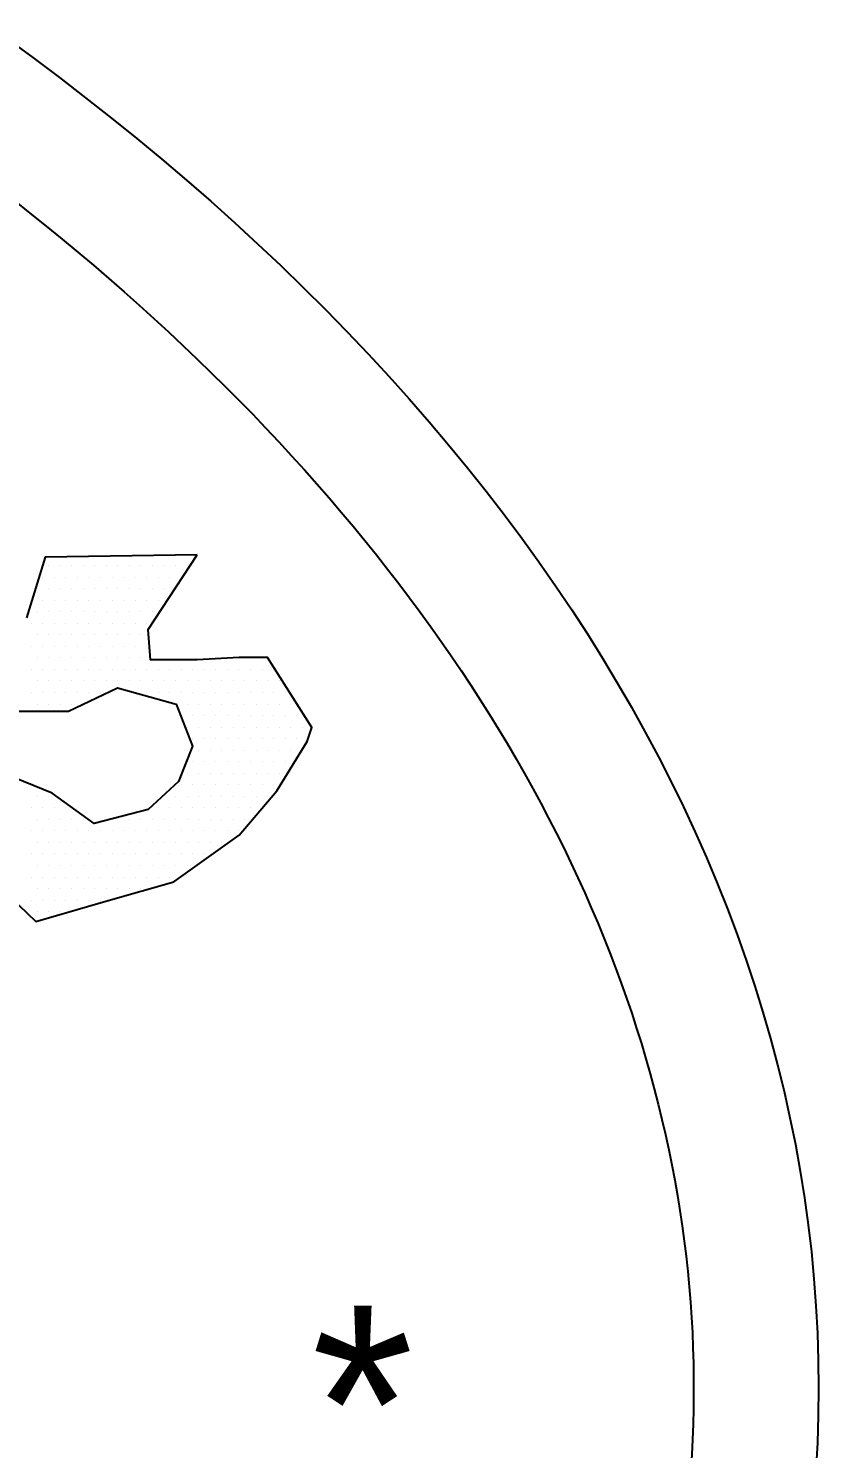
# Model space of a CAD drawing. Extents: x 208781 to 210549, y 749110 to 750610.
# Drawn here: x 209207.7 to 209223.75, y 750502.39 to 750531.26 of the extents above; entities that cross this region are included whole.
import ezdxf

# ---------------------------------------------------------------- set-up
doc = ezdxf.new("R2010")
doc.units = 0
doc.layers.add('_view', color=7, linetype='Continuous')
doc.styles.add('TRHEBTXT', font='HEBTXT.SHX')

msp = doc.modelspace()

# ---------------------------------------------------------------- linework, layer by layer
at = {"layer": '_view'}
for p, q in [((209208.107, 750520.336), (209208.107, 750520.336)), ((209208.341, 750520.336), (209208.341, 750520.336)), ((209208.575, 750520.336), (209208.575, 750520.336)), ((209208.81, 750520.336), (209208.81, 750520.336)), ((209209.044, 750520.336), (209209.044, 750520.336)), ((209209.279, 750520.336), (209209.279, 750520.336)), ((209209.513, 750520.336), (209209.513, 750520.336)), ((209209.747, 750520.336), (209209.747, 750520.336)), ((209209.982, 750520.336), (209209.982, 750520.336)), ((209210.216, 750520.336), (209210.216, 750520.336)), ((209210.45, 750520.336), (209210.45, 750520.336)), ((209210.685, 750520.336), (209210.685, 750520.336)), ((209210.919, 750520.336), (209210.919, 750520.336)), ((209207.99, 750520.101), (209207.99, 750520.101)), ((209208.224, 750520.101), (209208.224, 750520.101)), ((209208.458, 750520.101), (209208.458, 750520.101)), ((209208.693, 750520.101), (209208.693, 750520.101)), ((209208.927, 750520.101), (209208.927, 750520.101)), ((209209.161, 750520.101), (209209.161, 750520.101)), ((209209.396, 750520.101), (209209.396, 750520.101)), ((209209.63, 750520.101), (209209.63, 750520.101)), ((209209.865, 750520.101), (209209.865, 750520.101)), ((209210.099, 750520.101), (209210.099, 750520.101)), ((209210.333, 750520.101), (209210.333, 750520.101)), ((209210.568, 750520.101), (209210.568, 750520.101)), ((209210.802, 750520.101), (209210.802, 750520.101)), ((209207.872, 750519.867), (209207.872, 750519.867)), ((209208.107, 750519.867), (209208.107, 750519.867)), ((209208.341, 750519.867), (209208.341, 750519.867)), ((209208.575, 750519.867), (209208.575, 750519.867)), ((209208.81, 750519.867), (209208.81, 750519.867)), ((209209.044, 750519.867), (209209.044, 750519.867)), ((209209.279, 750519.867), (209209.279, 750519.867)), ((209209.513, 750519.867), (209209.513, 750519.867)), ((209209.747, 750519.867), (209209.747, 750519.867)), ((209209.982, 750519.867), (209209.982, 750519.867)), ((209210.216, 750519.867), (209210.216, 750519.867)), ((209210.45, 750519.867), (209210.45, 750519.867)), ((209207.99, 750519.632), (209207.99, 750519.632)), ((209208.224, 750519.632), (209208.224, 750519.632)), ((209208.458, 750519.632), (209208.458, 750519.632)), ((209208.693, 750519.632), (209208.693, 750519.632)), ((209208.927, 750519.632), (209208.927, 750519.632)), ((209209.161, 750519.632), (209209.161, 750519.632)), ((209209.396, 750519.632), (209209.396, 750519.632)), ((209209.63, 750519.632), (209209.63, 750519.632)), ((209209.865, 750519.632), (209209.865, 750519.632)), ((209210.099, 750519.632), (209210.099, 750519.632)), ((209210.333, 750519.632), (209210.333, 750519.632)), ((209207.755, 750519.164), (209207.755, 750519.164)), ((209207.872, 750519.398), (209207.872, 750519.398)), ((209207.99, 750519.164), (209207.99, 750519.164)), ((209208.107, 750519.398), (209208.107, 750519.398)), ((209208.224, 750519.164), (209208.224, 750519.164)), ((209208.341, 750519.398), (209208.341, 750519.398)), ((209208.458, 750519.164), (209208.458, 750519.164)), ((209208.575, 750519.398), (209208.575, 750519.398)), ((209208.693, 750519.164), (209208.693, 750519.164)), ((209208.81, 750519.398), (209208.81, 750519.398)), ((209208.927, 750519.164), (209208.927, 750519.164)), ((209209.044, 750519.398), (209209.044, 750519.398)), ((209209.161, 750519.164), (209209.161, 750519.164)), ((209209.279, 750519.398), (209209.279, 750519.398)), ((209209.396, 750519.164), (209209.396, 750519.164)), ((209209.513, 750519.398), (209209.513, 750519.398)), ((209209.63, 750519.164), (209209.63, 750519.164)), ((209209.747, 750519.398), (209209.747, 750519.398)), ((209209.865, 750519.164), (209209.865, 750519.164)), ((209209.982, 750519.398), (209209.982, 750519.398)), ((209210.099, 750519.164), (209210.099, 750519.164)), ((209210.216, 750519.398), (209210.216, 750519.398)), ((209207.872, 750518.929), (209207.872, 750518.929)), ((209208.107, 750518.929), (209208.107, 750518.929)), ((209208.341, 750518.929), (209208.341, 750518.929)), ((209208.575, 750518.929), (209208.575, 750518.929)), ((209208.81, 750518.929), (209208.81, 750518.929)), ((209209.044, 750518.929), (209209.044, 750518.929)), ((209209.279, 750518.929), (209209.279, 750518.929)), ((209209.513, 750518.929), (209209.513, 750518.929)), ((209209.747, 750518.929), (209209.747, 750518.929)), ((209209.982, 750518.929), (209209.982, 750518.929)), ((209207.755, 750518.695), (209207.755, 750518.695)), ((209207.99, 750518.695), (209207.99, 750518.695)), ((209208.224, 750518.695), (209208.224, 750518.695)), ((209208.458, 750518.695), (209208.458, 750518.695)), ((209208.693, 750518.695), (209208.693, 750518.695)), ((209208.927, 750518.695), (209208.927, 750518.695)), ((209209.161, 750518.695), (209209.161, 750518.695)), ((209209.396, 750518.695), (209209.396, 750518.695)), ((209209.63, 750518.695), (209209.63, 750518.695)), ((209209.865, 750518.695), (209209.865, 750518.695)), ((209210.099, 750518.695), (209210.099, 750518.695)), ((209207.872, 750518.461), (209207.872, 750518.461)), ((209208.107, 750518.461), (209208.107, 750518.461)), ((209208.341, 750518.461), (209208.341, 750518.461)), ((209208.575, 750518.461), (209208.575, 750518.461)), ((209208.81, 750518.461), (209208.81, 750518.461)), ((209209.044, 750518.461), (209209.044, 750518.461)), ((209209.279, 750518.461), (209209.279, 750518.461)), ((209209.513, 750518.461), (209209.513, 750518.461)), ((209209.747, 750518.461), (209209.747, 750518.461)), ((209209.982, 750518.461), (209209.982, 750518.461)), ((209211.857, 750518.461), (209211.857, 750518.461)), ((209212.091, 750518.461), (209212.091, 750518.461)), ((209212.325, 750518.461), (209212.325, 750518.461)), ((209207.755, 750518.226), (209207.755, 750518.226)), ((209207.872, 750517.992), (209207.872, 750517.992)), ((209207.99, 750518.226), (209207.99, 750518.226)), ((209208.107, 750517.992), (209208.107, 750517.992)), ((209208.224, 750518.226), (209208.224, 750518.226)), ((209208.341, 750517.992), (209208.341, 750517.992)), ((209208.458, 750518.226), (209208.458, 750518.226)), ((209208.575, 750517.992), (209208.575, 750517.992)), ((209208.693, 750518.226), (209208.693, 750518.226)), ((209208.81, 750517.992), (209208.81, 750517.992)), ((209208.927, 750518.226), (209208.927, 750518.226)), ((209209.044, 750517.992), (209209.044, 750517.992)), ((209209.161, 750518.226), (209209.161, 750518.226)), ((209209.279, 750517.992), (209209.279, 750517.992)), ((209209.396, 750518.226), (209209.396, 750518.226)), ((209209.513, 750517.992), (209209.513, 750517.992)), ((209209.63, 750518.226), (209209.63, 750518.226)), ((209209.747, 750517.992), (209209.747, 750517.992)), ((209209.865, 750518.226), (209209.865, 750518.226)), ((209209.982, 750517.992), (209209.982, 750517.992)), ((209210.099, 750518.226), (209210.099, 750518.226)), ((209210.216, 750517.992), (209210.216, 750517.992)), ((209210.333, 750518.226), (209210.333, 750518.226)), ((209210.45, 750517.992), (209210.45, 750517.992)), ((209210.568, 750518.226), (209210.568, 750518.226)), ((209210.685, 750517.992), (209210.685, 750517.992)), ((209210.802, 750518.226), (209210.802, 750518.226)), ((209210.919, 750517.992), (209210.919, 750517.992)), ((209211.036, 750518.226), (209211.036, 750518.226)), ((209211.154, 750517.992), (209211.154, 750517.992)), ((209211.271, 750518.226), (209211.271, 750518.226)), ((209211.388, 750517.992), (209211.388, 750517.992)), ((209211.505, 750518.226), (209211.505, 750518.226)), ((209211.622, 750517.992), (209211.622, 750517.992)), ((209211.74, 750518.226), (209211.74, 750518.226)), ((209211.857, 750517.992), (209211.857, 750517.992)), ((209211.974, 750518.226), (209211.974, 750518.226)), ((209212.091, 750517.992), (209212.091, 750517.992)), ((209212.208, 750518.226), (209212.208, 750518.226)), ((209212.325, 750517.992), (209212.325, 750517.992)), ((209212.443, 750518.226), (209212.443, 750518.226)), ((209212.56, 750517.992), (209212.56, 750517.992)), ((209212.677, 750518.226), (209212.677, 750518.226)), ((209212.794, 750517.992), (209212.794, 750517.992)), ((209207.755, 750517.757), (209207.755, 750517.757)), ((209207.99, 750517.757), (209207.99, 750517.757)), ((209208.224, 750517.757), (209208.224, 750517.757)), ((209208.458, 750517.757), (209208.458, 750517.757)), ((209208.693, 750517.757), (209208.693, 750517.757)), ((209208.927, 750517.757), (209208.927, 750517.757)), ((209209.161, 750517.757), (209209.161, 750517.757)), ((209209.865, 750517.757), (209209.865, 750517.757)), ((209210.099, 750517.757), (209210.099, 750517.757)), ((209210.333, 750517.757), (209210.333, 750517.757)), ((209210.568, 750517.757), (209210.568, 750517.757)), ((209210.802, 750517.757), (209210.802, 750517.757)), ((209211.036, 750517.757), (209211.036, 750517.757)), ((209211.271, 750517.757), (209211.271, 750517.757)), ((209211.505, 750517.757), (209211.505, 750517.757)), ((209211.74, 750517.757), (209211.74, 750517.757)), ((209211.974, 750517.757), (209211.974, 750517.757)), ((209212.208, 750517.757), (209212.208, 750517.757)), ((209212.443, 750517.757), (209212.443, 750517.757)), ((209212.677, 750517.757), (209212.677, 750517.757)), ((209212.911, 750517.757), (209212.911, 750517.757)), ((209207.872, 750517.523), (209207.872, 750517.523)), ((209208.107, 750517.523), (209208.107, 750517.523)), ((209208.341, 750517.523), (209208.341, 750517.523)), ((209208.575, 750517.523), (209208.575, 750517.523)), ((209208.81, 750517.523), (209208.81, 750517.523)), ((209210.685, 750517.523), (209210.685, 750517.523)), ((209210.919, 750517.523), (209210.919, 750517.523)), ((209211.154, 750517.523), (209211.154, 750517.523)), ((209211.388, 750517.523), (209211.388, 750517.523)), ((209211.622, 750517.523), (209211.622, 750517.523)), ((209211.857, 750517.523), (209211.857, 750517.523)), ((209212.091, 750517.523), (209212.091, 750517.523)), ((209212.325, 750517.523), (209212.325, 750517.523)), ((209212.56, 750517.523), (209212.56, 750517.523)), ((209212.794, 750517.523), (209212.794, 750517.523)), ((209213.029, 750517.523), (209213.029, 750517.523)), ((209210.802, 750517.289), (209210.802, 750517.289)), ((209211.036, 750517.289), (209211.036, 750517.289)), ((209211.271, 750517.289), (209211.271, 750517.289)), ((209211.505, 750517.289), (209211.505, 750517.289)), ((209211.74, 750517.289), (209211.74, 750517.289)), ((209211.974, 750517.289), (209211.974, 750517.289)), ((209212.208, 750517.289), (209212.208, 750517.289)), ((209212.443, 750517.289), (209212.443, 750517.289)), ((209212.677, 750517.289), (209212.677, 750517.289)), ((209212.911, 750517.289), (209212.911, 750517.289)), ((209213.146, 750517.289), (209213.146, 750517.289)), ((209210.919, 750517.054), (209210.919, 750517.054)), ((209211.036, 750516.82), (209211.036, 750516.82)), ((209211.154, 750517.054), (209211.154, 750517.054)), ((209211.271, 750516.82), (209211.271, 750516.82)), ((209211.388, 750517.054), (209211.388, 750517.054)), ((209211.505, 750516.82), (209211.505, 750516.82)), ((209211.622, 750517.054), (209211.622, 750517.054)), ((209211.74, 750516.82), (209211.74, 750516.82)), ((209211.857, 750517.054), (209211.857, 750517.054)), ((209211.974, 750516.82), (209211.974, 750516.82)), ((209212.091, 750517.054), (209212.091, 750517.054)), ((209212.208, 750516.82), (209212.208, 750516.82)), ((209212.325, 750517.054), (209212.325, 750517.054)), ((209212.443, 750516.82), (209212.443, 750516.82)), ((209212.56, 750517.054), (209212.56, 750517.054)), ((209212.677, 750516.82), (209212.677, 750516.82)), ((209212.794, 750517.054), (209212.794, 750517.054)), ((209212.911, 750516.82), (209212.911, 750516.82)), ((209213.029, 750517.054), (209213.029, 750517.054)), ((209213.146, 750516.82), (209213.146, 750516.82)), ((209213.263, 750517.054), (209213.263, 750517.054)), ((209213.38, 750516.82), (209213.38, 750516.82)), ((209211.154, 750516.586), (209211.154, 750516.586)), ((209211.388, 750516.586), (209211.388, 750516.586)), ((209211.622, 750516.586), (209211.622, 750516.586)), ((209211.857, 750516.586), (209211.857, 750516.586)), ((209212.091, 750516.586), (209212.091, 750516.586)), ((209212.325, 750516.586), (209212.325, 750516.586)), ((209212.56, 750516.586), (209212.56, 750516.586)), ((209212.794, 750516.586), (209212.794, 750516.586)), ((209213.029, 750516.586), (209213.029, 750516.586)), ((209211.036, 750516.351), (209211.036, 750516.351)), ((209211.271, 750516.351), (209211.271, 750516.351)), ((209211.505, 750516.351), (209211.505, 750516.351)), ((209211.74, 750516.351), (209211.74, 750516.351)), ((209211.974, 750516.351), (209211.974, 750516.351)), ((209212.208, 750516.351), (209212.208, 750516.351)), ((209212.443, 750516.351), (209212.443, 750516.351)), ((209212.677, 750516.351), (209212.677, 750516.351)), ((209212.911, 750516.351), (209212.911, 750516.351)), ((209210.919, 750516.117), (209210.919, 750516.117)), ((209211.154, 750516.117), (209211.154, 750516.117)), ((209211.388, 750516.117), (209211.388, 750516.117)), ((209211.622, 750516.117), (209211.622, 750516.117)), ((209211.857, 750516.117), (209211.857, 750516.117)), ((209212.091, 750516.117), (209212.091, 750516.117)), ((209212.325, 750516.117), (209212.325, 750516.117)), ((209212.56, 750516.117), (209212.56, 750516.117)), ((209212.794, 750516.117), (209212.794, 750516.117)), ((209207.755, 750515.882), (209207.755, 750515.882)), ((209210.802, 750515.882), (209210.802, 750515.882)), ((209211.036, 750515.882), (209211.036, 750515.882)), ((209211.271, 750515.882), (209211.271, 750515.882)), ((209211.505, 750515.882), (209211.505, 750515.882)), ((209211.74, 750515.882), (209211.74, 750515.882)), ((209211.974, 750515.882), (209211.974, 750515.882)), ((209212.208, 750515.882), (209212.208, 750515.882)), ((209212.443, 750515.882), (209212.443, 750515.882)), ((209212.677, 750515.882), (209212.677, 750515.882)), ((209207.755, 750515.414), (209207.755, 750515.414)), ((209207.872, 750515.648), (209207.872, 750515.648)), ((209207.99, 750515.414), (209207.99, 750515.414)), ((209208.107, 750515.648), (209208.107, 750515.648)), ((209208.224, 750515.414), (209208.224, 750515.414)), ((209208.458, 750515.414), (209208.458, 750515.414)), ((209210.333, 750515.414), (209210.333, 750515.414)), ((209210.568, 750515.414), (209210.568, 750515.414)), ((209210.685, 750515.648), (209210.685, 750515.648)), ((209210.802, 750515.414), (209210.802, 750515.414)), ((209210.919, 750515.648), (209210.919, 750515.648)), ((209211.036, 750515.414), (209211.036, 750515.414)), ((209211.154, 750515.648), (209211.154, 750515.648)), ((209211.271, 750515.414), (209211.271, 750515.414)), ((209211.388, 750515.648), (209211.388, 750515.648)), ((209211.505, 750515.414), (209211.505, 750515.414)), ((209211.622, 750515.648), (209211.622, 750515.648)), ((209211.74, 750515.414), (209211.74, 750515.414)), ((209211.857, 750515.648), (209211.857, 750515.648)), ((209211.974, 750515.414), (209211.974, 750515.414)), ((209212.091, 750515.648), (209212.091, 750515.648)), ((209212.208, 750515.414), (209212.208, 750515.414)), ((209212.325, 750515.648), (209212.325, 750515.648)), ((209212.443, 750515.414), (209212.443, 750515.414)), ((209212.56, 750515.648), (209212.56, 750515.648)), ((209207.872, 750515.179), (209207.872, 750515.179)), ((209208.107, 750515.179), (209208.107, 750515.179)), ((209208.341, 750515.179), (209208.341, 750515.179)), ((209208.575, 750515.179), (209208.575, 750515.179)), ((209208.81, 750515.179), (209208.81, 750515.179)), ((209209.513, 750515.179), (209209.513, 750515.179)), ((209209.747, 750515.179), (209209.747, 750515.179)), ((209209.982, 750515.179), (209209.982, 750515.179)), ((209210.216, 750515.179), (209210.216, 750515.179)), ((209210.45, 750515.179), (209210.45, 750515.179)), ((209210.685, 750515.179), (209210.685, 750515.179)), ((209210.919, 750515.179), (209210.919, 750515.179)), ((209211.154, 750515.179), (209211.154, 750515.179)), ((209211.388, 750515.179), (209211.388, 750515.179)), ((209211.622, 750515.179), (209211.622, 750515.179)), ((209211.857, 750515.179), (209211.857, 750515.179)), ((209212.091, 750515.179), (209212.091, 750515.179)), ((209207.755, 750514.945), (209207.755, 750514.945)), ((209207.99, 750514.945), (209207.99, 750514.945)), ((209208.224, 750514.945), (209208.224, 750514.945)), ((209208.458, 750514.945), (209208.458, 750514.945)), ((209208.693, 750514.945), (209208.693, 750514.945)), ((209208.927, 750514.945), (209208.927, 750514.945)), ((209209.161, 750514.945), (209209.161, 750514.945)), ((209209.396, 750514.945), (209209.396, 750514.945)), ((209209.63, 750514.945), (209209.63, 750514.945)), ((209209.865, 750514.945), (209209.865, 750514.945)), ((209210.099, 750514.945), (209210.099, 750514.945)), ((209210.333, 750514.945), (209210.333, 750514.945)), ((209210.568, 750514.945), (209210.568, 750514.945)), ((209210.802, 750514.945), (209210.802, 750514.945)), ((209211.036, 750514.945), (209211.036, 750514.945)), ((209211.271, 750514.945), (209211.271, 750514.945)), ((209211.505, 750514.945), (209211.505, 750514.945)), ((209211.74, 750514.945), (209211.74, 750514.945)), ((209211.974, 750514.945), (209211.974, 750514.945)), ((209207.872, 750514.711), (209207.872, 750514.711)), ((209208.107, 750514.711), (209208.107, 750514.711)), ((209208.341, 750514.711), (209208.341, 750514.711)), ((209208.575, 750514.711), (209208.575, 750514.711)), ((209208.81, 750514.711), (209208.81, 750514.711)), ((209209.044, 750514.711), (209209.044, 750514.711)), ((209209.279, 750514.711), (209209.279, 750514.711)), ((209209.513, 750514.711), (209209.513, 750514.711)), ((209209.747, 750514.711), (209209.747, 750514.711)), ((209209.982, 750514.711), (209209.982, 750514.711)), ((209210.216, 750514.711), (209210.216, 750514.711)), ((209210.45, 750514.711), (209210.45, 750514.711)), ((209210.685, 750514.711), (209210.685, 750514.711)), ((209210.919, 750514.711), (209210.919, 750514.711)), ((209211.154, 750514.711), (209211.154, 750514.711)), ((209211.388, 750514.711), (209211.388, 750514.711)), ((209211.622, 750514.711), (209211.622, 750514.711)), ((209207.755, 750514.476), (209207.755, 750514.476)), ((209207.872, 750514.242), (209207.872, 750514.242)), ((209207.99, 750514.476), (209207.99, 750514.476)), ((209208.107, 750514.242), (209208.107, 750514.242)), ((209208.224, 750514.476), (209208.224, 750514.476)), ((209208.341, 750514.242), (209208.341, 750514.242)), ((209208.458, 750514.476), (209208.458, 750514.476)), ((209208.575, 750514.242), (209208.575, 750514.242)), ((209208.693, 750514.476), (209208.693, 750514.476)), ((209208.81, 750514.242), (209208.81, 750514.242)), ((209208.927, 750514.476), (209208.927, 750514.476)), ((209209.044, 750514.242), (209209.044, 750514.242)), ((209209.161, 750514.476), (209209.161, 750514.476)), ((209209.279, 750514.242), (209209.279, 750514.242)), ((209209.396, 750514.476), (209209.396, 750514.476)), ((209209.513, 750514.242), (209209.513, 750514.242)), ((209209.63, 750514.476), (209209.63, 750514.476)), ((209209.747, 750514.242), (209209.747, 750514.242)), ((209209.865, 750514.476), (209209.865, 750514.476)), ((209209.982, 750514.242), (209209.982, 750514.242)), ((209210.099, 750514.476), (209210.099, 750514.476)), ((209210.216, 750514.242), (209210.216, 750514.242)), ((209210.333, 750514.476), (209210.333, 750514.476)), ((209210.45, 750514.242), (209210.45, 750514.242)), ((209210.568, 750514.476), (209210.568, 750514.476)), ((209210.685, 750514.242), (209210.685, 750514.242)), ((209210.802, 750514.476), (209210.802, 750514.476)), ((209210.919, 750514.242), (209210.919, 750514.242)), ((209211.036, 750514.476), (209211.036, 750514.476)), ((209211.271, 750514.476), (209211.271, 750514.476)), ((209207.755, 750514.007), (209207.755, 750514.007)), ((209207.99, 750514.007), (209207.99, 750514.007)), ((209208.224, 750514.007), (209208.224, 750514.007)), ((209208.458, 750514.007), (209208.458, 750514.007)), ((209208.693, 750514.007), (209208.693, 750514.007)), ((209208.927, 750514.007), (209208.927, 750514.007)), ((209209.161, 750514.007), (209209.161, 750514.007)), ((209209.396, 750514.007), (209209.396, 750514.007)), ((209209.63, 750514.007), (209209.63, 750514.007)), ((209209.865, 750514.007), (209209.865, 750514.007)), ((209210.099, 750514.007), (209210.099, 750514.007)), ((209210.333, 750514.007), (209210.333, 750514.007)), ((209210.568, 750514.007), (209210.568, 750514.007)), ((209207.872, 750513.773), (209207.872, 750513.773)), ((209208.107, 750513.773), (209208.107, 750513.773)), ((209208.341, 750513.773), (209208.341, 750513.773)), ((209208.575, 750513.773), (209208.575, 750513.773)), ((209208.81, 750513.773), (209208.81, 750513.773)), ((209209.044, 750513.773), (209209.044, 750513.773)), ((209209.279, 750513.773), (209209.279, 750513.773)), ((209209.513, 750513.773), (209209.513, 750513.773)), ((209209.747, 750513.773), (209209.747, 750513.773)), ((209209.982, 750513.773), (209209.982, 750513.773)), ((209207.755, 750513.539), (209207.755, 750513.539)), ((209207.99, 750513.539), (209207.99, 750513.539)), ((209208.224, 750513.539), (209208.224, 750513.539)), ((209208.458, 750513.539), (209208.458, 750513.539)), ((209208.693, 750513.539), (209208.693, 750513.539)), ((209208.927, 750513.539), (209208.927, 750513.539)), ((209209.161, 750513.539), (209209.161, 750513.539)), ((209207.872, 750513.304), (209207.872, 750513.304)), ((209208.107, 750513.304), (209208.107, 750513.304)), ((209208.341, 750513.304), (209208.341, 750513.304))]:
    msp.add_line(p, q, dxfattribs=at)
for points in [[(209206.801, 750514.101), (209207.847, 750513.104), (209209.32, 750513.531), (209210.651, 750513.911), (209211.982, 750514.86), (209212.742, 750515.762), (209213.36, 750516.759), (209213.455, 750517.044), (209212.552, 750518.468), (209211.982, 750518.468), (209211.126, 750518.421), (209210.176, 750518.421), (209210.176, 750518.421), (209210.176, 750518.421), (209210.128, 750519.038), (209211.126, 750520.557)], [(209211.126, 750520.557), (209208.037, 750520.51), (209207.657, 750519.276)], [(209206.849, 750517.376), (209208.512, 750517.376), (209209.51, 750517.851), (209210.699, 750517.519), (209211.031, 750516.664), (209210.746, 750515.952), (209210.128, 750515.382), (209209.035, 750515.098), (209208.18, 750515.715), (209207.229, 750516.095)]]:
    msp.add_lwpolyline(points, dxfattribs=at)
msp.add_ellipse((209151.427, 750503.621), major_axis=(-72.325, 0), ratio=0.596491, dxfattribs=at)
msp.add_open_spline([(209081.64, 750503.621), (209081.64, 750500.487), (209082.274, 750497.349), (209084.829, 750491.17), (209086.754, 750488.131), (209091.85, 750482.343), (209095.021, 750479.598), (209102.441, 750474.608), (209106.688, 750472.363), (209116.004, 750468.533), (209121.071, 750466.948), (209131.718, 750464.545), (209137.296, 750463.728), (209148.627, 750462.914), (209154.378, 750462.917), (209167.284, 750463.861), (209174.38, 750465.064), (209187.585, 750468.687), (209193.691, 750471.108), (209204.309, 750476.895), (209208.817, 750480.26), (209215.209, 750486.9), (209217.415, 750490.084), (209220.383, 750496.58), (209221.15, 750499.89), (209221.271, 750506.505), (209220.626, 750509.818), (209217.902, 750516.335), (209215.819, 750519.538), (209210.272, 750525.603), (209206.808, 750528.462), (209198.71, 750533.599), (209194.078, 750535.877), (209183.955, 750539.671), (209178.465, 750541.187), (209167.001, 750543.346), (209161.028, 750543.989), (209148.997, 750544.353), (209142.942, 750544.074), (209131.157, 750542.616), (209125.429, 750541.436), (209114.685, 750538.264), (209109.671, 750536.271), (209100.696, 750531.623), (209096.736, 750528.97), (209090.127, 750523.217), (209087.48, 750520.12), (209083.622, 750513.727), (209082.408, 750510.437), (209081.729, 750505.965), (209081.64, 750504.793), (209081.64, 750503.621)], degree=3, knots=[0, 0, 0, 0, 0.241824, 0.241824, 0.483649, 0.483649, 0.725473, 0.725473, 0.967297, 0.967297, 1.209121, 1.209121, 1.450946, 1.450946, 1.69277, 1.69277, 2.001959, 2.001959, 2.311147, 2.311147, 2.620336, 2.620336, 2.875511, 2.875511, 3.130686, 3.130686, 3.385861, 3.385861, 3.641036, 3.641036, 3.896211, 3.896211, 4.151386, 4.151386, 4.406561, 4.406561, 4.661736, 4.661736, 4.916911, 4.916911, 5.172086, 5.172086, 5.427261, 5.427261, 5.682436, 5.682436, 5.937611, 5.937611, 6.192786, 6.192786, 6.283185, 6.283185, 6.283185, 6.283185], dxfattribs=at)

# ---------------------------------------------------------------- texts
at = {"layer": '_view', "style": 'TRHEBTXT'}
msp.add_text('*', height=4, dxfattribs=at).set_placement((209213.445, 750501.294))

doc.saveas('drawing.dxf')
